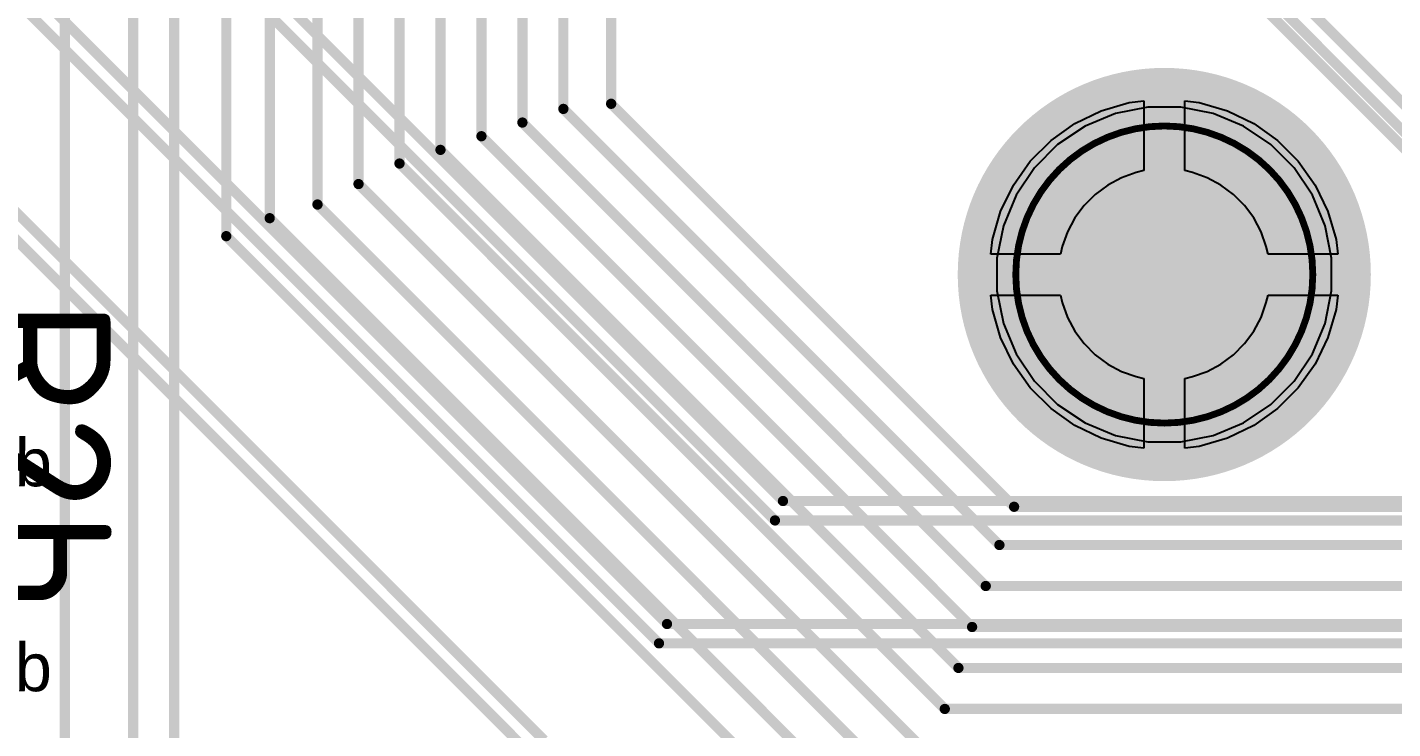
# Model space of a CAD drawing. Header units: inches. Extents: x 0 to 110, y 0 to 95.
# Drawn here: x 60.25 to 80.24, y 55.35 to 65.62 of the extents above; entities that cross this region are included whole.
import ezdxf

# ---------------------------------------------------------------- set-up
doc = ezdxf.new("R2010")
doc.units = ezdxf.units.IN
for name, color, linetype in [('Bottom Layer', 5, 'Continuous'), ('Bottom Solder', 6, 'Continuous'), ('Int1', 16, 'Continuous'), ('Int2', 76, 'Continuous'), ('Pad Holes', 156, 'Continuous'), ('Panelize Outline', 56, 'Continuous'), ('Top 3D Body', 56, 'Continuous'), ('Top Layer', 1, 'Continuous'), ('Top Overlay', 2, 'Continuous'), ('Top Paste', 8, 'Continuous'), ('Top Solder', 216, 'Continuous')]:
    doc.layers.add(name, color=color, linetype=linetype)
doc.styles.add('Arial', font='', dxfattribs={"height": 0.2})
doc.styles.add('GOST type B', font='', dxfattribs={"height": 0.2})
doc.styles.get('Arial').set_extended_font_data('Arial')
doc.styles.get('GOST type B').set_extended_font_data('GOST type B')

# ---------------------------------------------------------------- blocks, each defined once
blk = doc.blocks.new('DF40C_40DS_1029')
at = {"layer": 'Bottom Layer'}
h = blk.add_hatch(color=5, dxfattribs=at)
edge = h.paths.add_edge_path()
edge.add_arc((-15, -4.5), 2.25, 0, 360)
at = {"layer": 'Bottom Solder'}
h = blk.add_hatch(color=6, dxfattribs=at)
edge = h.paths.add_edge_path()
edge.add_arc((-15, -4.5), 2.275, 0, 360)
at = {"layer": 'Int1'}
h = blk.add_hatch(color=16, dxfattribs=at)
edge = h.paths.add_edge_path()
edge.add_arc((-15, -4.5), 2.25, 0, 360)
at = {"layer": 'Int2'}
h = blk.add_hatch(color=76, dxfattribs=at)
edge = h.paths.add_edge_path()
edge.add_arc((-15, -4.5), 2.25, 0, 360)
at = {"layer": 'Pad Holes'}
h = blk.add_hatch(color=7, dxfattribs=at)
edge = h.paths.add_edge_path()
edge.add_arc((-15, -4.5), 1.8, 0, 360)
at = {"layer": 'Top Layer'}
h = blk.add_hatch(color=1, dxfattribs=at)
edge = h.paths.add_edge_path()
edge.add_arc((-15, -4.5), 3, 0, 360)
at = {"layer": 'Top Solder'}
h = blk.add_hatch(color=216, dxfattribs=at)
edge = h.paths.add_edge_path()
edge.add_arc((-15, -4.5), 3.025, 0, 360)
at = {"layer": 'Top 3D Body'}
for points in [[(-12.825, -4.5, 0.1, 0.1, 1), (-17.175, -4.5, 0.1, 0.1, 1)], [(-17.2, -4.5, 0.05, 0.05, 1), (-17.15, -4.5, 0.05, 0.05, 1)], [(-12.85, -4.5, 0.05, 0.05, 1), (-12.8, -4.5, 0.05, 0.05, 1)]]:
    blk.add_lwpolyline(points, format="xyseb", close=True, dxfattribs=at)
at = {"layer": 'Top Paste'}
for p, q in [((-15.924, -2.103), (-15.513, -1.983)), ((-15.513, -1.983), (-15.3, -1.958)), ((-15.3, -1.958), (-15.3, -1.958)), ((-15.3, -1.958), (-15.3, -2.979)), ((-14.7, -2.979), (-14.7, -1.958)), ((-14.7, -1.958), (-14.487, -1.983)), ((-14.487, -1.983), (-14.076, -2.103)), ((-16.31, -2.29), (-15.924, -2.103)), ((-14.076, -2.103), (-13.69, -2.29)), ((-16.659, -2.538), (-16.31, -2.29)), ((-13.69, -2.29), (-13.341, -2.538)), ((-16.962, -2.841), (-16.659, -2.538)), ((-13.341, -2.538), (-13.038, -2.841)), ((-17.21, -3.19), (-16.962, -2.841)), ((-15.3, -2.979), (-15.411, -3.006)), ((-15.3, -2.979), (-15.3, -2.979)), ((-14.589, -3.006), (-14.7, -2.979)), ((-14.7, -2.979), (-14.7, -2.979)), ((-14.7, -2.979), (-14.7, -2.979)), ((-13.038, -2.841), (-12.79, -3.19)), ((-17.397, -3.576), (-17.21, -3.19)), ((-15.829, -3.19), (-16.012, -3.326)), ((-15.627, -3.082), (-15.829, -3.19)), ((-15.411, -3.006), (-15.627, -3.082)), ((-14.373, -3.082), (-14.589, -3.006)), ((-14.171, -3.19), (-14.373, -3.082)), ((-13.988, -3.326), (-14.171, -3.19)), ((-12.79, -3.19), (-12.603, -3.576)), ((-16.012, -3.326), (-16.174, -3.488)), ((-13.826, -3.488), (-13.988, -3.326)), ((-17.517, -3.987), (-17.397, -3.576)), ((-16.174, -3.488), (-16.31, -3.671)), ((-13.69, -3.671), (-13.826, -3.488)), ((-12.603, -3.576), (-12.483, -3.987)), ((-16.31, -3.671), (-16.418, -3.873)), ((-13.582, -3.873), (-13.69, -3.671)), ((-17.542, -4.2), (-17.517, -3.987)), ((-16.418, -3.873), (-16.494, -4.089)), ((-13.506, -4.089), (-13.582, -3.873)), ((-12.483, -3.987), (-12.458, -4.2)), ((-16.494, -4.089), (-16.521, -4.2)), ((-13.479, -4.2), (-13.506, -4.089)), ((-16.521, -4.2), (-17.542, -4.2)), ((-16.521, -4.2), (-16.521, -4.2)), ((-16.521, -4.2), (-16.521, -4.2)), ((-12.458, -4.2), (-13.479, -4.2)), ((-13.479, -4.2), (-13.479, -4.2)), ((-12.458, -4.2), (-12.458, -4.2)), ((-17.517, -5.013), (-17.542, -4.8)), ((-17.542, -4.8), (-17.542, -4.8)), ((-17.542, -4.8), (-16.521, -4.8)), ((-16.521, -4.8), (-16.521, -4.8)), ((-16.521, -4.8), (-16.494, -4.911)), ((-16.494, -4.911), (-16.418, -5.127)), ((-13.582, -5.127), (-13.506, -4.911)), ((-13.506, -4.911), (-13.479, -4.8)), ((-13.479, -4.8), (-12.458, -4.8)), ((-13.479, -4.8), (-13.479, -4.8)), ((-13.479, -4.8), (-13.479, -4.8)), ((-12.458, -4.8), (-12.483, -5.013)), ((-17.397, -5.424), (-17.517, -5.013)), ((-16.418, -5.127), (-16.31, -5.329)), ((-13.69, -5.329), (-13.582, -5.127)), ((-12.483, -5.013), (-12.603, -5.424)), ((-16.31, -5.329), (-16.174, -5.512)), ((-13.826, -5.512), (-13.69, -5.329)), ((-17.21, -5.81), (-17.397, -5.424)), ((-16.174, -5.512), (-16.012, -5.674)), ((-13.988, -5.674), (-13.826, -5.512)), ((-12.603, -5.424), (-12.79, -5.81)), ((-16.012, -5.674), (-15.829, -5.81)), ((-14.171, -5.81), (-13.988, -5.674)), ((-16.962, -6.159), (-17.21, -5.81)), ((-15.829, -5.81), (-15.627, -5.918)), ((-15.627, -5.918), (-15.411, -5.994)), ((-15.411, -5.994), (-15.3, -6.021)), ((-14.7, -6.021), (-14.589, -5.994)), ((-14.589, -5.994), (-14.373, -5.918)), ((-14.373, -5.918), (-14.171, -5.81)), ((-12.79, -5.81), (-13.038, -6.159)), ((-16.659, -6.462), (-16.962, -6.159)), ((-15.3, -6.021), (-15.3, -7.042)), ((-15.3, -6.021), (-15.3, -6.021)), ((-15.3, -6.021), (-15.3, -6.021)), ((-14.7, -7.042), (-14.7, -6.021)), ((-14.7, -6.021), (-14.7, -6.021)), ((-13.038, -6.159), (-13.341, -6.462)), ((-16.31, -6.71), (-16.659, -6.462)), ((-13.341, -6.462), (-13.69, -6.71)), ((-15.924, -6.897), (-16.31, -6.71)), ((-13.69, -6.71), (-14.076, -6.897)), ((-15.513, -7.017), (-15.924, -6.897)), ((-14.076, -6.897), (-14.487, -7.017)), ((-15.3, -7.042), (-15.513, -7.017)), ((-14.487, -7.017), (-14.7, -7.042)), ((-14.7, -7.042), (-14.7, -7.042))]:
    blk.add_line(p, q, dxfattribs=at)
blk = doc.blocks.new('0603R_1062')
at = {"layer": 'Top Layer'}
for points in [[(-1.05, -0.475), (-1.05, 0.475), (-0.25, 0.475), (-0.25, -0.475)], [(0.25, -0.475), (0.25, 0.475), (1.05, 0.475), (1.05, -0.475)]]:
    blk.add_hatch(color=1, dxfattribs=at).paths.add_polyline_path(points)
at = {"layer": 'Top Paste'}
for points in [[(-1.05, -0.475), (-1.05, 0.475), (-0.25, 0.475), (-0.25, -0.475)], [(0.25, -0.475), (0.25, 0.475), (1.05, 0.475), (1.05, -0.475)]]:
    blk.add_hatch(color=8, dxfattribs=at).paths.add_polyline_path(points)
at = {"layer": 'Top Solder'}
for points in [[(-1.075, -0.5), (-1.075, 0.5), (-0.225, 0.5), (-0.225, -0.5)], [(0.225, -0.5), (0.225, 0.5), (1.075, 0.5), (1.075, -0.5)]]:
    blk.add_hatch(color=216, dxfattribs=at).paths.add_polyline_path(points)
at = {"layer": 'Panelize Outline'}
for points in [[(-0.85, -0.475, 0.25, 0.25, 0), (-0.85, 0.475, 0.25, 0.25, 0)], [(0.85, 0.475, 0.25, 0.25, 0), (-0.85, 0.475, 0.25, 0.25, 0)], [(0.85, -0.475, 0.25, 0.25, 0), (0.85, 0.475, 0.25, 0.25, 0)], [(0.85, -0.475, 0.25, 0.25, 0), (-0.85, -0.475, 0.25, 0.25, 0)]]:
    blk.add_lwpolyline(points, format="xyseb", dxfattribs=at)
for points in [[(-0.913, 0.475, 0.125, 0.125, 1), (-0.788, 0.475, 0.125, 0.125, 1)], [(-0.913, 0.475, 0.125, 0.125, 1), (-0.788, 0.475, 0.125, 0.125, 1)], [(0.787, 0.475, 0.125, 0.125, 1), (0.912, 0.475, 0.125, 0.125, 1)], [(0.787, 0.475, 0.125, 0.125, 1), (0.912, 0.475, 0.125, 0.125, 1)], [(-0.913, -0.475, 0.125, 0.125, 1), (-0.788, -0.475, 0.125, 0.125, 1)], [(-0.913, -0.475, 0.125, 0.125, 1), (-0.788, -0.475, 0.125, 0.125, 1)], [(0.787, -0.475, 0.125, 0.125, 1), (0.912, -0.475, 0.125, 0.125, 1)], [(0.787, -0.475, 0.125, 0.125, 1), (0.912, -0.475, 0.125, 0.125, 1)]]:
    blk.add_lwpolyline(points, format="xyseb", close=True, dxfattribs=at)
at = {"layer": 'Top Overlay'}
for points in [[(0.5, 0.725, 0.15, 0.15, 0), (-0.5, 0.725, 0.15, 0.15, 0)], [(0.5, -0.725, 0.15, 0.15, 0), (-0.5, -0.725, 0.15, 0.15, 0)]]:
    blk.add_lwpolyline(points, format="xyseb", dxfattribs=at)
for points in [[(-0.537, 0.725, 0.075, 0.075, 1), (-0.462, 0.725, 0.075, 0.075, 1)], [(0.462, 0.725, 0.075, 0.075, 1), (0.537, 0.725, 0.075, 0.075, 1)], [(-0.537, -0.725, 0.075, 0.075, 1), (-0.462, -0.725, 0.075, 0.075, 1)], [(0.462, -0.725, 0.075, 0.075, 1), (0.537, -0.725, 0.075, 0.075, 1)]]:
    blk.add_lwpolyline(points, format="xyseb", close=True, dxfattribs=at)
at = {"layer": 'Panelize Outline', "style": 'GOST type B'}
blk.add_text('R2b', height=2.15, dxfattribs=at).set_placement((-2.4, 1.4))

msp = doc.modelspace()

# ---------------------------------------------------------------- linework, layer by layer
at = {"layer": 'Bottom Layer'}
for points in [[(52.716, 77.284, 0.15, 0.15, 0), (71.316, 58.684, 0.15, 0.15, 0)], [(52.598, 77, 0.15, 0.15, 0), (71.198, 58.4, 0.15, 0.15, 0)], [(52.502, 74, 0.15, 0.15, 0), (69.618, 56.884, 0.15, 0.15, 0)], [(52.384, 73.716, 0.15, 0.15, 0), (69.5, 56.6, 0.15, 0.15, 0)], [(51.816, 71.184, 0.15, 0.15, 0), (67.817, 55.183, 0.15, 0.15, 0)], [(51.698, 70.9, 0.15, 0.15, 0), (67.699, 54.899, 0.15, 0.15, 0)], [(77.716, 67.184, 0.15, 0.15, 0), (82.316, 62.584, 0.15, 0.15, 0)], [(77.598, 66.9, 0.15, 0.15, 0), (82.198, 62.3, 0.15, 0.15, 0)], [(71.316, 58.684, 0.15, 0.15, 0), (88.082, 58.684, 0.15, 0.15, 0)], [(71.198, 58.4, 0.15, 0.15, 0), (88.2, 58.4, 0.15, 0.15, 0)], [(69.618, 56.884, 0.15, 0.15, 0), (86.518, 56.884, 0.15, 0.15, 0)], [(69.5, 56.6, 0.15, 0.15, 0), (86.4, 56.6, 0.15, 0.15, 0)]]:
    msp.add_lwpolyline(points, format="xyseb", dxfattribs=at)
for points in [[(71.278, 58.684, 0.075, 0.075, 1), (71.353, 58.684, 0.075, 0.075, 1)], [(71.278, 58.684, 0.075, 0.075, 1), (71.353, 58.684, 0.075, 0.075, 1)], [(71.161, 58.4, 0.075, 0.075, 1), (71.236, 58.4, 0.075, 0.075, 1)], [(71.161, 58.4, 0.075, 0.075, 1), (71.236, 58.4, 0.075, 0.075, 1)], [(69.58, 56.884, 0.075, 0.075, 1), (69.655, 56.884, 0.075, 0.075, 1)], [(69.58, 56.884, 0.075, 0.075, 1), (69.655, 56.884, 0.075, 0.075, 1)], [(69.463, 56.6, 0.075, 0.075, 1), (69.538, 56.6, 0.075, 0.075, 1)], [(69.463, 56.6, 0.075, 0.075, 1), (69.538, 56.6, 0.075, 0.075, 1)]]:
    msp.add_lwpolyline(points, format="xyseb", close=True, dxfattribs=at)
at = {"layer": 'Int1'}
for p, q in [((76.659, 64.45), (76.185, 64.356)), ((77.141, 64.45), (76.659, 64.45)), ((77.615, 64.356), (77.141, 64.45)), ((76.185, 64.356), (75.739, 64.171)), ((78.061, 64.171), (77.615, 64.356)), ((75.739, 64.171), (75.338, 63.903)), ((78.462, 63.903), (78.061, 64.171)), ((75.338, 63.903), (74.997, 63.562)), ((78.803, 63.562), (78.462, 63.903)), ((74.997, 63.562), (74.729, 63.161)), ((79.071, 63.161), (78.803, 63.562)), ((74.729, 63.161), (74.544, 62.715)), ((79.256, 62.715), (79.071, 63.161)), ((74.544, 62.715), (74.45, 62.241)), ((79.35, 62.241), (79.256, 62.715)), ((74.45, 62.241), (74.45, 61.759)), ((79.35, 61.759), (79.35, 62.241)), ((74.45, 61.759), (74.544, 61.285)), ((79.256, 61.285), (79.35, 61.759)), ((74.544, 61.285), (74.729, 60.839)), ((79.071, 60.839), (79.256, 61.285)), ((74.729, 60.839), (74.997, 60.438)), ((78.803, 60.438), (79.071, 60.839)), ((74.997, 60.438), (75.338, 60.097)), ((78.462, 60.097), (78.803, 60.438)), ((75.338, 60.097), (75.739, 59.829)), ((78.061, 59.829), (78.462, 60.097)), ((75.739, 59.829), (76.185, 59.644)), ((77.615, 59.644), (78.061, 59.829)), ((76.185, 59.644), (76.659, 59.55)), ((77.141, 59.55), (77.615, 59.644)), ((76.659, 59.55), (77.141, 59.55))]:
    msp.add_line(p, q, dxfattribs=at)
at = {"layer": 'Int2'}
for p, q in [((76.659, 64.45), (76.185, 64.356)), ((77.141, 64.45), (76.659, 64.45)), ((77.615, 64.356), (77.141, 64.45)), ((76.185, 64.356), (75.739, 64.171)), ((78.061, 64.171), (77.615, 64.356)), ((75.739, 64.171), (75.338, 63.903)), ((78.462, 63.903), (78.061, 64.171)), ((75.338, 63.903), (74.997, 63.562)), ((78.803, 63.562), (78.462, 63.903)), ((74.997, 63.562), (74.729, 63.161)), ((79.071, 63.161), (78.803, 63.562)), ((74.729, 63.161), (74.544, 62.715)), ((79.256, 62.715), (79.071, 63.161)), ((74.544, 62.715), (74.45, 62.241)), ((79.35, 62.241), (79.256, 62.715)), ((74.45, 62.241), (74.45, 61.759)), ((79.35, 61.759), (79.35, 62.241)), ((74.45, 61.759), (74.544, 61.285)), ((79.256, 61.285), (79.35, 61.759)), ((74.544, 61.285), (74.729, 60.839)), ((79.071, 60.839), (79.256, 61.285)), ((74.729, 60.839), (74.997, 60.438)), ((78.803, 60.438), (79.071, 60.839)), ((74.997, 60.438), (75.338, 60.097)), ((78.462, 60.097), (78.803, 60.438)), ((75.338, 60.097), (75.739, 59.829)), ((78.061, 59.829), (78.462, 60.097)), ((75.739, 59.829), (76.185, 59.644)), ((77.615, 59.644), (78.061, 59.829)), ((76.185, 59.644), (76.659, 59.55)), ((77.141, 59.55), (77.615, 59.644)), ((76.659, 59.55), (77.141, 59.55))]:
    msp.add_line(p, q, dxfattribs=at)
at = {"layer": 'Top Layer'}
for points in [[(60.8, 53.2, 0.15, 0.15, 0), (60.8, 77.3, 0.15, 0.15, 0)], [(61.8, 53.1, 0.15, 0.15, 0), (61.8, 76.849, 0.15, 0.15, 0)], [(62.4, 52.5, 0.15, 0.15, 0), (62.4, 76.6, 0.15, 0.15, 0)], [(63.164, 62.562, 0.15, 0.15, 0), (63.164, 76.564, 0.15, 0.15, 0)], [(63.8, 62.825, 0.15, 0.15, 0), (63.8, 76.493, 0.15, 0.15, 0)], [(64.5, 63.025, 0.15, 0.15, 0), (64.5, 76.5, 0.15, 0.15, 0)], [(65.1, 63.325, 0.15, 0.15, 0), (65.1, 76.5, 0.15, 0.15, 0)], [(65.7, 63.625, 0.15, 0.15, 0), (65.7, 76.5, 0.15, 0.15, 0)], [(66.3, 63.825, 0.15, 0.15, 0), (66.3, 76.1, 0.15, 0.15, 0)], [(66.9, 64.025, 0.15, 0.15, 0), (66.9, 75.6, 0.15, 0.15, 0)], [(67.5, 64.225, 0.15, 0.15, 0), (67.5, 75.1, 0.15, 0.15, 0)], [(68.1, 64.425, 0.15, 0.15, 0), (68.1, 74.7, 0.15, 0.15, 0)], [(68.8, 64.5, 0.15, 0.15, 0), (68.8, 74.3, 0.15, 0.15, 0)], [(78.36, 65.9, 0.15, 0.15, 0), (81.46, 62.8, 0.15, 0.15, 0)], [(68.1, 64.425, 0.15, 0.15, 0), (74.485, 58.04, 0.15, 0.15, 0)], [(68.8, 64.5, 0.15, 0.15, 0), (74.7, 58.6, 0.15, 0.15, 0)], [(67.5, 64.225, 0.15, 0.15, 0), (74.285, 57.44, 0.15, 0.15, 0)], [(66.9, 64.025, 0.15, 0.15, 0), (74.085, 56.84, 0.15, 0.15, 0)], [(66.3, 63.825, 0.15, 0.15, 0), (73.886, 56.24, 0.15, 0.15, 0)], [(65.7, 63.625, 0.15, 0.15, 0), (73.685, 55.64, 0.15, 0.15, 0)], [(65.1, 63.325, 0.15, 0.15, 0), (73.385, 55.04, 0.15, 0.15, 0)], [(64.5, 63.025, 0.15, 0.15, 0), (73.085, 54.44, 0.15, 0.15, 0)], [(63.8, 62.825, 0.15, 0.15, 0), (72.785, 53.84, 0.15, 0.15, 0)], [(63.164, 62.562, 0.15, 0.15, 0), (72.485, 53.24, 0.15, 0.15, 0)], [(74.7, 58.6, 0.15, 0.15, 0), (88.7, 58.6, 0.15, 0.15, 0)], [(74.485, 58.04, 0.15, 0.15, 0), (89.76, 58.04, 0.15, 0.15, 0)], [(74.285, 57.44, 0.15, 0.15, 0), (94.99, 57.44, 0.15, 0.15, 0)], [(74.085, 56.84, 0.15, 0.15, 0), (86.16, 56.84, 0.15, 0.15, 0)], [(73.886, 56.24, 0.15, 0.15, 0), (85.86, 56.24, 0.15, 0.15, 0)], [(73.685, 55.64, 0.15, 0.15, 0), (85.56, 55.64, 0.15, 0.15, 0)]]:
    msp.add_lwpolyline(points, format="xyseb", dxfattribs=at)
for points in [[(68.063, 64.425, 0.075, 0.075, 1), (68.138, 64.425, 0.075, 0.075, 1)], [(68.063, 64.425, 0.075, 0.075, 1), (68.138, 64.425, 0.075, 0.075, 1)], [(68.762, 64.5, 0.075, 0.075, 1), (68.838, 64.5, 0.075, 0.075, 1)], [(68.762, 64.5, 0.075, 0.075, 1), (68.838, 64.5, 0.075, 0.075, 1)], [(67.463, 64.225, 0.075, 0.075, 1), (67.538, 64.225, 0.075, 0.075, 1)], [(67.463, 64.225, 0.075, 0.075, 1), (67.538, 64.225, 0.075, 0.075, 1)], [(66.863, 64.025, 0.075, 0.075, 1), (66.938, 64.025, 0.075, 0.075, 1)], [(66.863, 64.025, 0.075, 0.075, 1), (66.938, 64.025, 0.075, 0.075, 1)], [(66.263, 63.825, 0.075, 0.075, 1), (66.338, 63.825, 0.075, 0.075, 1)], [(66.263, 63.825, 0.075, 0.075, 1), (66.338, 63.825, 0.075, 0.075, 1)], [(65.663, 63.625, 0.075, 0.075, 1), (65.738, 63.625, 0.075, 0.075, 1)], [(65.663, 63.625, 0.075, 0.075, 1), (65.738, 63.625, 0.075, 0.075, 1)], [(65.063, 63.325, 0.075, 0.075, 1), (65.138, 63.325, 0.075, 0.075, 1)], [(65.063, 63.325, 0.075, 0.075, 1), (65.138, 63.325, 0.075, 0.075, 1)], [(64.462, 63.025, 0.075, 0.075, 1), (64.538, 63.025, 0.075, 0.075, 1)], [(64.462, 63.025, 0.075, 0.075, 1), (64.538, 63.025, 0.075, 0.075, 1)], [(63.762, 62.825, 0.075, 0.075, 1), (63.837, 62.825, 0.075, 0.075, 1)], [(63.762, 62.825, 0.075, 0.075, 1), (63.837, 62.825, 0.075, 0.075, 1)], [(63.126, 62.562, 0.075, 0.075, 1), (63.201, 62.562, 0.075, 0.075, 1)], [(63.126, 62.562, 0.075, 0.075, 1), (63.201, 62.562, 0.075, 0.075, 1)], [(74.663, 58.6, 0.075, 0.075, 1), (74.738, 58.6, 0.075, 0.075, 1)], [(74.663, 58.6, 0.075, 0.075, 1), (74.738, 58.6, 0.075, 0.075, 1)], [(74.448, 58.04, 0.075, 0.075, 1), (74.523, 58.04, 0.075, 0.075, 1)], [(74.448, 58.04, 0.075, 0.075, 1), (74.523, 58.04, 0.075, 0.075, 1)], [(74.248, 57.44, 0.075, 0.075, 1), (74.323, 57.44, 0.075, 0.075, 1)], [(74.248, 57.44, 0.075, 0.075, 1), (74.323, 57.44, 0.075, 0.075, 1)], [(74.048, 56.84, 0.075, 0.075, 1), (74.123, 56.84, 0.075, 0.075, 1)], [(74.048, 56.84, 0.075, 0.075, 1), (74.123, 56.84, 0.075, 0.075, 1)], [(73.848, 56.24, 0.075, 0.075, 1), (73.923, 56.24, 0.075, 0.075, 1)], [(73.848, 56.24, 0.075, 0.075, 1), (73.923, 56.24, 0.075, 0.075, 1)], [(73.648, 55.64, 0.075, 0.075, 1), (73.723, 55.64, 0.075, 0.075, 1)], [(73.648, 55.64, 0.075, 0.075, 1), (73.723, 55.64, 0.075, 0.075, 1)]]:
    msp.add_lwpolyline(points, format="xyseb", close=True, dxfattribs=at)

# ---------------------------------------------------------------- block references
for name, p, rotation in [('DF40C_40DS_1029', (72.4, 77), 90), ('0603R_1062', (57.927, 59.248), 270)]:
    msp.add_blockref(name, p, dxfattribs=dict(rotation=rotation))

# ---------------------------------------------------------------- texts
at = {"layer": 'Top Overlay', "style": 'Arial'}
for s, p in [('R2b', (58.817, 58.9)), ('C4b', (58.817, 55.9))]:
    msp.add_text(s, height=0.7, dxfattribs=at).set_placement(p)

doc.saveas('drawing.dxf')
